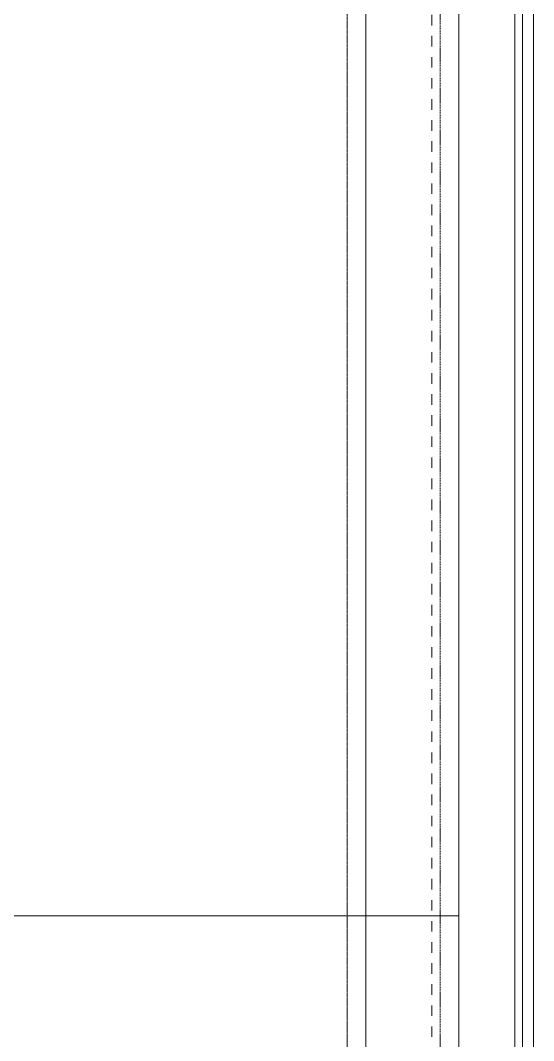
# Model space of a CAD drawing. Extents: x -32000 to 416743, y -254124 to 144214.
# Drawn here: x 16125 to 17500, y 8665 to 11398 of the extents above; entities that cross this region are included whole.
import ezdxf

# ---------------------------------------------------------------- set-up
doc = ezdxf.new("R2010")
doc.units = 0
doc.header["$LTSCALE"] = 10
for name, pattern in [('H12PL4$0$TAI_虛線', [5.644, 2.822, -2.822]), ('XFM7P40ICA$0$H12PL4$0$DOTK1', [0.01, 0.005, -0.005]), ('XFM7P40ICA$0$H12PL4$0$JJP_虛線(退縮線、投影線、地下室範圍、非屬本工程、圖面分區)', [0.45, 0.3, -0.15])]:
    doc.linetypes.add(name, pattern=pattern)
for name, color, linetype in [('H12PL4$0$A-ROOF', 252, 'Continuous'), ('H12PL4$0$A-WALL-EX', 252, 'Continuous'), ('H12PL4$0$S-SLAB-SHOW', 252, 'Continuous'), ('XFM7P40ICA$0$H12PL4$0$A-WALL-EX', 252, 'Continuous'), ('XFM7P40ICA$0$H12PL4$0$L40_19_MEJI', 252, 'Continuous'), ('XFM7P40ICA$0$H12PL4$0$L40_19_SIAGE1', 252, 'Continuous'), ('XFM7P40ICA$0$H12PL4$0$L40_19_SUGATA3', 252, 'Continuous'), ('XFM7P40ICA$0$H12PL4$0$L40_19_SUGATAD', 252, 'Continuous')]:
    doc.layers.add(name, color=color, linetype=linetype)

# ---------------------------------------------------------------- blocks, each defined once
blk = doc.blocks.new('H12PL4')
at = {"layer": 'H12PL4$0$A-ROOF', "linetype": 'H12PL4$0$TAI_虛線', "lineweight": 0, "flags": 128}
blk.add_lwpolyline([(17227, 57354.6), (17227, 2650)], dxfattribs=at)
at = {"layer": 'H12PL4$0$A-WALL-EX', "lineweight": 0, "flags": 128}
for points in [[(17500, -2650), (17500, 91700)], [(17500, -2650), (17500, 91700)], [(17500, -2650), (17500, 91700)], [(17500, -2650), (17500, 91700)], [(17500, 83000), (17500, -2615)]]:
    blk.add_lwpolyline(points, dxfattribs=at)
at = {"layer": 'H12PL4$0$S-SLAB-SHOW', "lineweight": 0}
blk.add_line((17300, -2300), (17300, 82649.8), dxfattribs=at)
at = {"layer": 'H12PL4$0$S-SLAB-SHOW', "lineweight": 0, "flags": 128}
blk.add_lwpolyline([(17470, -2300), (17470, 82649.8)], dxfattribs=at)
blk = doc.blocks.new('XFM7P40ICA$0$H12PL4')
at = {"layer": 'XFM7P40ICA$0$H12PL4$0$A-WALL-EX', "lineweight": 0}
blk.add_line((17300, -2300), (17300, 82649.8), dxfattribs=at)
at = {"layer": 'XFM7P40ICA$0$H12PL4$0$A-WALL-EX', "lineweight": 0, "flags": 128}
for points in [[(17470, -2300), (17470, 82649.8)], [(17500, 82650), (17500, -2300)]]:
    blk.add_lwpolyline(points, dxfattribs=at)
at = {"layer": 'XFM7P40ICA$0$H12PL4$0$A-WALL-EX', "linetype": 'XFM7P40ICA$0$H12PL4$0$JJP_虛線(退縮線、投影線、地下室範圍、非屬本工程、圖面分區)', "lineweight": 0, "flags": 128}
for points in [[(17250, 57350), (17250, 2650)], [(17300, 2650), (17300, 57350)]]:
    blk.add_lwpolyline(points, dxfattribs=at)
at = {"layer": 'XFM7P40ICA$0$H12PL4$0$L40_19_MEJI', "lineweight": 0}
for p, q in [((17050, -1975), (17050, 82050)), ((17300, 9000), (175, 9000))]:
    blk.add_line(p, q, dxfattribs=at)
at = {"layer": 'XFM7P40ICA$0$H12PL4$0$L40_19_SIAGE1', "lineweight": 0}
blk.add_line((17500, -2650), (17500, 91700), dxfattribs=at)
at = {"layer": 'XFM7P40ICA$0$H12PL4$0$L40_19_SUGATA3', "lineweight": 0}
for p, q in [((17450, -2125), (17450, 82475)), ((17300, -1975), (17300, 82325))]:
    blk.add_line(p, q, dxfattribs=at)
at = {"layer": 'XFM7P40ICA$0$H12PL4$0$L40_19_SUGATAD', "linetype": 'XFM7P40ICA$0$H12PL4$0$DOTK1', "lineweight": 0}
blk.add_line((17000, 2500), (17000, 57495), dxfattribs=at)
blk = doc.blocks.new('XFM7P40ICA')
blk.add_blockref('XFM7P40ICA$0$H12PL4', (0, 0))

msp = doc.modelspace()

# ---------------------------------------------------------------- block references
for name in ['H12PL4', 'XFM7P40ICA']:
    msp.add_blockref(name, (0, 0))

doc.saveas('drawing.dxf')
